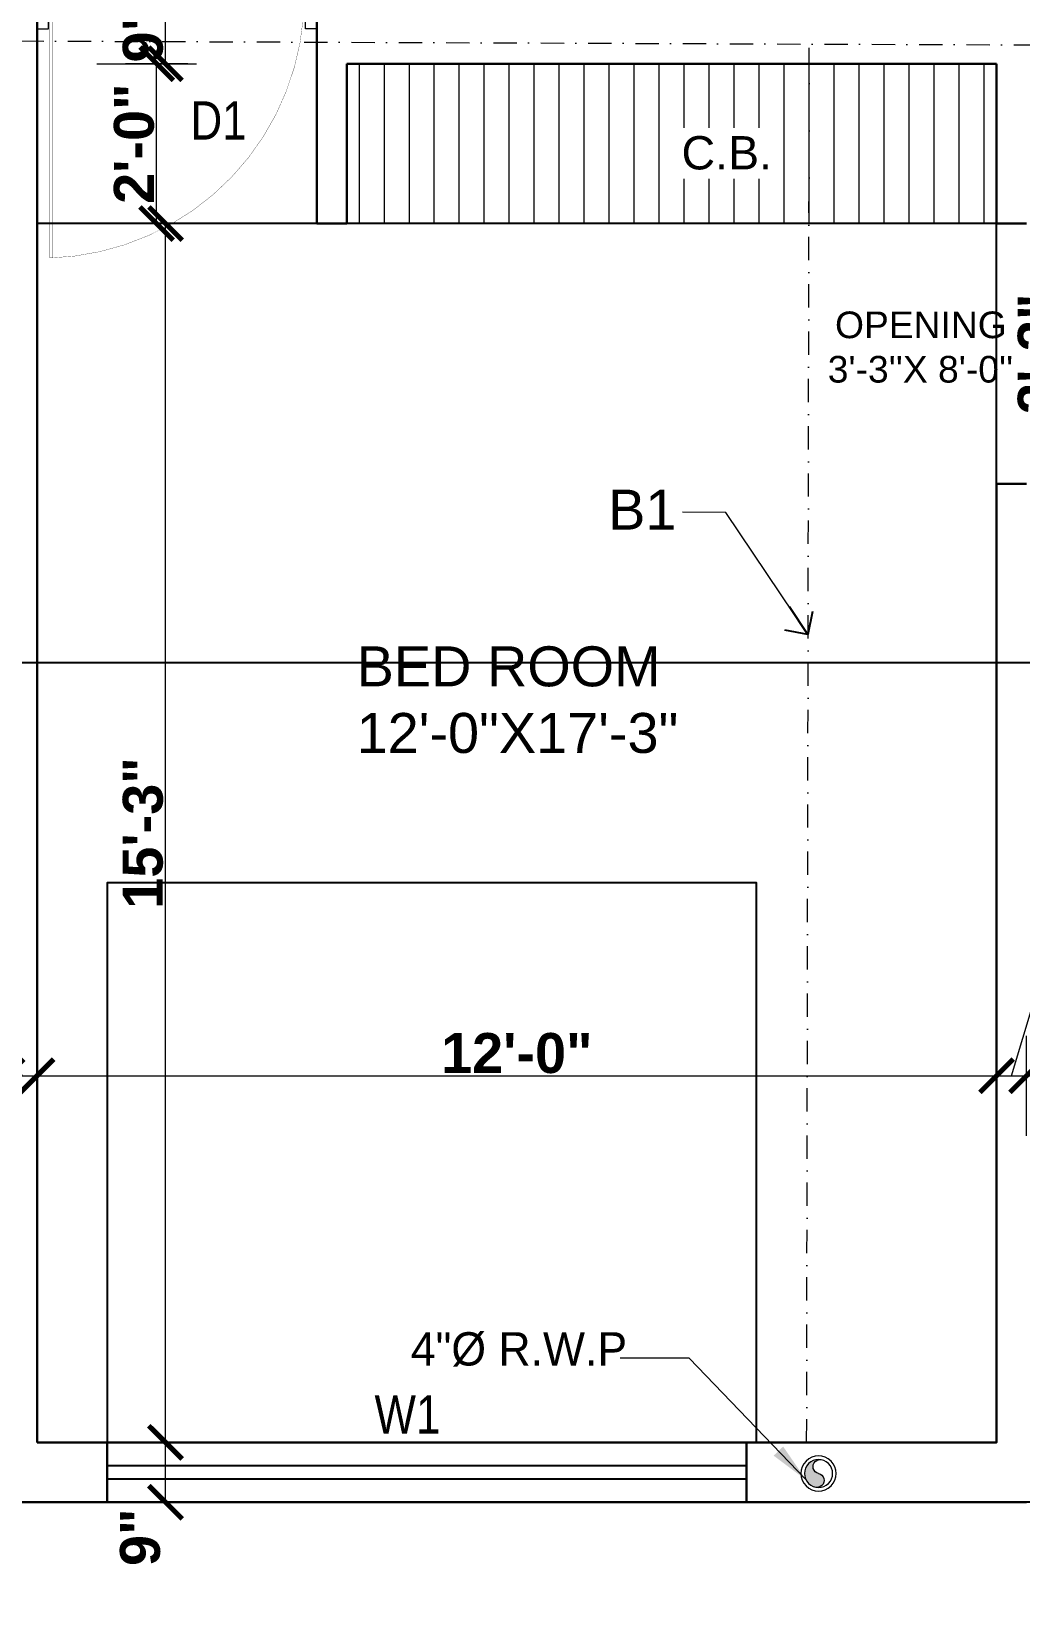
# Model space of a CAD drawing. Header units: feet. Extents: x 18471 to 30550, y -13540 to -11719.
# Drawn here: x 18860.7 to 19009.2, y -13185.5 to -12950.9 of the extents above; entities that cross this region are included whole.
import ezdxf

# ---------------------------------------------------------------- set-up
doc = ezdxf.new("R2010")
doc.units = ezdxf.units.FT
doc.header["$MEASUREMENT"] = 0
doc.header["$PDMODE"] = 2
for name, pattern in [('ACAD_ISO03W100', [30, 12, -18]), ('DASHDOT', [1, 0.5, -0.25, 0, -0.25]), ('DASHED', [0.75, 0.5, -0.25])]:
    doc.linetypes.add(name, pattern=pattern)
doc.layers.get('0').update_dxf_attribs({"lineweight": 30})
for name, color, linetype, lineweight in [('BEAM', 3, 'Continuous', 15), ('C.B.', 15, 'Continuous', 15), ('DIM', 7, 'Continuous', 18), ('DOOR', 32, 'Continuous', 13), ('HATCH', 9, 'Continuous', 20), ('JOINERY TEXT', 193, 'Continuous', 0), ('P-SOIL', 6, 'Continuous', 18), ('PROJ', 30, 'ACAD_ISO03W100', 13), ('SANTRY TEXT', 174, 'Continuous', 9), ('TEXT', 7, 'Continuous', 30), ('WALL', 10, 'Continuous', 30)]:
    doc.layers.add(name, color=color, linetype=linetype, lineweight=lineweight)
doc.layers.add('BLK_1_FLR_0_BLT_UP_AREA', color=25, linetype='Continuous', true_color=0x995f4c, plot=False)
for name, color, linetype in [('BLK_1_FLR_0_CHAJJA', 7, 'Continuous'), ('BLK_1_FLR_0_ROOM_4_LIGHT_VENTILATION_4', 7, 'Continuous'), ('W2', 173, 'Continuous')]:
    doc.layers.add(name, color=color, linetype=linetype)
doc.layers.add('BLK_1_FLR_0_REGULAR_ROOM_4', color=1, linetype='Continuous', plot=False)
doc.styles.add('AR. TEXT 01', font='arialbd.ttf')
doc.styles.add('DIM TEXT', font='GOTHIC.TTF', dxfattribs={"height": 5})
doc.styles.add('PLUMBING', font='gbeitc.shx', dxfattribs={"height": 550})
doc.styles.get("Standard").update_dxf_attribs({"font": 'ARIALN.TTF'})
doc.styles.add('TEX02', font='GARA.TTF')
doc.dimstyles.new('DIM 50', dxfattribs={"dimtxt": 6, "dimasz": 3, "dimexe": 6, "dimexo": 4, "dimgap": 0.3125, "dimtad": 1, "dimzin": 3, "dimdsep": 46, "dimlunit": 4, "dimtxsty": 'AR. TEXT 01', "dimblk": 'DOT', "dimcen": 0.09, "dimclrd": 5, "dimclre": 5, "dimclrt": 5, "dimazin": 0, "dimtfac": 0.8, "dimtofl": 0, "dimtmove": 1, "dimatfit": 3, "dimfxl": 6, "dimfxlon": 1, "dimfrac": 1, "dimtolj": 1, "dimtzin": 0, "dimlwd": -1, "dimlwe": -1, "dimarcsym": 1})
doc.dimstyles.new('STANDARD$7', dxfattribs={"dimtxt": 400, "dimasz": 400, "dimexe": 50, "dimexo": 0, "dimgap": 100, "dimtad": 0, "dimdec": 0, "dimzin": 0, "dimdsep": 46, "dimtxsty": 'PLUMBING', "dimcen": 0, "dimdle": 50, "dimse1": 1, "dimse2": 1, "dimclrd": 256, "dimclre": 63, "dimclrt": 256, "dimadec": 0, "dimazin": 0, "dimtfac": 1, "dimtdec": 0, "dimtofl": 0, "dimtmove": 0, "dimatfit": 3, "dimldrblk": 'OPEN90', "dimfxl": 1, "dimtolj": 1, "dimtzin": 0, "dimlwd": -1, "dimlwe": -1, "dimarcsym": 0})

# ---------------------------------------------------------------- blocks, each defined once
blk = doc.blocks.new('_ArchTick')
at = {"color": 0, "linetype": 'ByBlock', "const_width": 0.15}
blk.add_lwpolyline([(-0.5, -0.5), (0.5, 0.5)], dxfattribs=at)
blk = doc.blocks.new('*D268')
at = {"layer": 'Defpoints', "color": 0, "ltscale": 5, "transparency": 16777216}
for p in [(18861.580826539, -13107.73321783499), (18857.080826539, -13122.47507688426), (18861.580826539, -13128.62326969823)]:
    blk.add_point(p, dxfattribs=at)
at = {"layer": 'DIM', "ltscale": 5, "transparency": 16777216}
for p, q in [((18852.21061546098, -13088.09958038616), (18836.25846675703, -13088.09958038616)), ((18859.330826539, -13107.73321783499), (18852.21061546098, -13088.09958038616)), ((18857.080826539, -13116.73321783499), (18857.080826539, -13101.73321783499)), ((18861.580826539, -13116.73321783499), (18861.580826539, -13101.73321783499)), ((18857.080826539, -13107.73321783499), (18861.580826539, -13107.73321783499))]:
    blk.add_line(p, q, dxfattribs=at)
at = {"layer": 'DIM', "ltscale": 5, "transparency": 16777216, "xscale": 5, "yscale": 5, "zscale": 5, "rotation": 180}
blk.add_blockref('_ArchTick', (18857.080826539, -13107.73321783499), dxfattribs=at)
at = {"layer": 'DIM', "ltscale": 5, "transparency": 16777216, "xscale": 5, "yscale": 5, "zscale": 5}
blk.add_blockref('_ArchTick', (18861.580826539, -13107.73321783499), dxfattribs=at)
at = {"layer": 'DIM', "ltscale": 5, "transparency": 16777216, "insert": (18844.234541109, -13082.96743509284), "char_height": 6, "attachment_point": 5, "style": 'AR. TEXT 01'}
blk.add_mtext('\\A1;4{\\H0.8x;\\S1#2;}"', dxfattribs=at)
blk = doc.blocks.new('*D269')
at = {"layer": 'Defpoints', "color": 0, "ltscale": 5, "transparency": 16777216}
for p in [(19005.580826539, -13107.73321783499), (18861.580826539, -13128.62326969823), (19005.580826539, -13135.97498492539)]:
    blk.add_point(p, dxfattribs=at)
at = {"layer": 'DIM', "ltscale": 5, "transparency": 16777216}
for p, q in [((18861.580826539, -13116.73321783499), (18861.580826539, -13101.73321783499)), ((19005.580826539, -13116.73321783499), (19005.580826539, -13101.73321783499)), ((18861.580826539, -13107.73321783499), (19005.580826539, -13107.73321783499))]:
    blk.add_line(p, q, dxfattribs=at)
at = {"layer": 'DIM', "ltscale": 5, "transparency": 16777216, "xscale": 5, "yscale": 5, "zscale": 5, "rotation": 180}
blk.add_blockref('_ArchTick', (18861.580826539, -13107.73321783499), dxfattribs=at)
at = {"layer": 'DIM', "ltscale": 5, "transparency": 16777216, "xscale": 5, "yscale": 5, "zscale": 5}
blk.add_blockref('_ArchTick', (19005.580826539, -13107.73321783499), dxfattribs=at)
at = {"layer": 'DIM', "ltscale": 5, "transparency": 16777216, "insert": (18933.580826539, -13104.35727990866), "char_height": 6, "attachment_point": 5, "style": 'AR. TEXT 01'}
blk.add_mtext('\\A1;12\'-0"', dxfattribs=at)
blk = doc.blocks.new('*D270')
at = {"layer": 'Defpoints', "color": 0, "ltscale": 5, "transparency": 16777216}
for p in [(19010.08082653898, -13107.73321783499), (19005.580826539, -13135.97498492539), (19010.08082653898, -13152.26208844825)]:
    blk.add_point(p, dxfattribs=at)
at = {"layer": 'DIM', "ltscale": 5, "transparency": 16777216}
for p, q in [((19007.83082653899, -13107.73321783499), (19011.21734512699, -13096.44482254167)), ((19011.21734512699, -13096.44482254167), (19027.16949383094, -13096.44482254167)), ((19005.580826539, -13116.73321783499), (19005.580826539, -13101.73321783499)), ((19010.08082653898, -13116.73321783499), (19010.08082653898, -13101.73321783499)), ((19005.580826539, -13107.73321783499), (19010.08082653898, -13107.73321783499))]:
    blk.add_line(p, q, dxfattribs=at)
at = {"layer": 'DIM', "ltscale": 5, "transparency": 16777216, "xscale": 5, "yscale": 5, "zscale": 5, "rotation": 180}
blk.add_blockref('_ArchTick', (19005.580826539, -13107.73321783499), dxfattribs=at)
at = {"layer": 'DIM', "ltscale": 5, "transparency": 16777216, "xscale": 5, "yscale": 5, "zscale": 5}
blk.add_blockref('_ArchTick', (19010.08082653898, -13107.73321783499), dxfattribs=at)
at = {"layer": 'DIM', "ltscale": 5, "transparency": 16777216, "insert": (19019.19341947896, -13091.31267724836), "char_height": 6, "attachment_point": 5, "style": 'AR. TEXT 01'}
blk.add_mtext('\\A1;4{\\H0.8x;\\S1#2;}"', dxfattribs=at)
blk = doc.blocks.new('*D271')
at = {"layer": 'Defpoints', "color": 0, "ltscale": 5, "transparency": 16777216}
for p in [(19079.080826539, -13107.73321783499), (19079.080826539, -13140.34724133011), (19010.08082653898, -13152.26208844825)]:
    blk.add_point(p, dxfattribs=at)
at = {"layer": 'DIM', "ltscale": 5, "transparency": 16777216}
for p, q in [((19010.08082653898, -13116.73321783499), (19010.08082653898, -13101.73321783499)), ((19079.080826539, -13116.73321783499), (19079.080826539, -13101.73321783499)), ((19010.08082653898, -13107.73321783499), (19079.080826539, -13107.73321783499))]:
    blk.add_line(p, q, dxfattribs=at)
at = {"layer": 'DIM', "ltscale": 5, "transparency": 16777216, "xscale": 5, "yscale": 5, "zscale": 5, "rotation": 180}
blk.add_blockref('_ArchTick', (19010.08082653898, -13107.73321783499), dxfattribs=at)
at = {"layer": 'DIM', "ltscale": 5, "transparency": 16777216, "xscale": 5, "yscale": 5, "zscale": 5}
blk.add_blockref('_ArchTick', (19079.080826539, -13107.73321783499), dxfattribs=at)
at = {"layer": 'DIM', "ltscale": 5, "transparency": 16777216, "insert": (19044.58082653899, -13104.35523352394), "char_height": 6, "attachment_point": 5, "style": 'AR. TEXT 01'}
blk.add_mtext('\\A1;5\'-9"', dxfattribs=at)
blk = doc.blocks.new('*D273')
at = {"layer": 'Defpoints', "color": 0, "transparency": 16777216}
for p in [(18880.86364611019, -13162.77760504757), (18917.27082700844, -13162.77760504757), (18917.27082700844, -13171.77760504758)]:
    blk.add_point(p, dxfattribs=at)
at = {"layer": 'DIM', "ltscale": 5, "transparency": 16777216}
for p, q in [((18889.86364611019, -13162.77760504757), (18874.86364611019, -13162.77760504757)), ((18880.86364611019, -13171.77760504758), (18880.86364611019, -13162.77760504757)), ((18889.86364611019, -13171.77760504758), (18874.86364611019, -13171.77760504758))]:
    blk.add_line(p, q, dxfattribs=at)
at = {"layer": 'DIM', "transparency": 16777216, "xscale": 5, "yscale": 5, "zscale": 5}
for p, rotation in [((18880.86364611019, -13162.77760504757), 90), ((18880.86364611019, -13171.77760504758), 270)]:
    blk.add_blockref('_ArchTick', p, dxfattribs=dict(at, rotation=rotation))
at = {"layer": 'DIM', "transparency": 16777216, "insert": (18877.06944264231, -13177.02016567229), "char_height": 6, "attachment_point": 5, "rotation": 90, "style": 'AR. TEXT 01'}
blk.add_mtext('\\A1;9"', dxfattribs=at)
blk = doc.blocks.new('*D274')
at = {"layer": 'Defpoints', "color": 0, "transparency": 16777216}
for p in [(18880.86364611028, -12979.7776050476), (18903.580826539, -12979.7776050476), (18917.27082700844, -13162.77760504757)]:
    blk.add_point(p, dxfattribs=at)
at = {"layer": 'DIM', "ltscale": 5, "transparency": 16777216}
for p, q in [((18889.86364611028, -12979.7776050476), (18874.86364611028, -12979.7776050476)), ((18880.86364611028, -13162.77760504757), (18880.86364611028, -12979.7776050476)), ((18889.86364611028, -13162.77760504757), (18874.86364611028, -13162.77760504757))]:
    blk.add_line(p, q, dxfattribs=at)
at = {"layer": 'DIM', "transparency": 16777216, "xscale": 5, "yscale": 5, "zscale": 5}
for p, rotation in [((18880.86364611028, -12979.7776050476), 90), ((18880.86364611028, -13162.77760504757), 270)]:
    blk.add_blockref('_ArchTick', p, dxfattribs=dict(at, rotation=rotation))
at = {"layer": 'DIM', "transparency": 16777216, "insert": (18877.49114611028, -13071.27760504759), "char_height": 6, "attachment_point": 5, "rotation": 90, "style": 'AR. TEXT 01'}
blk.add_mtext('\\A1;15\'-3"', dxfattribs=at)
blk = doc.blocks.new('*D275')
at = {"layer": 'Defpoints', "color": 0, "transparency": 16777216}
for p in [(18880.86364611031, -12946.77760504757), (18888.1991166346, -12946.77760504757), (18888.1991166346, -12955.77760504758)]:
    blk.add_point(p, dxfattribs=at)
at = {"layer": 'DIM', "ltscale": 5, "transparency": 16777216}
for p, q in [((18884.1991166346, -12946.77760504757), (18874.86364611031, -12946.77760504757)), ((18880.86364611031, -12955.77760504758), (18880.86364611031, -12946.77760504757)), ((18884.1991166346, -12955.77760504758), (18874.86364611031, -12955.77760504758))]:
    blk.add_line(p, q, dxfattribs=at)
at = {"layer": 'DIM', "transparency": 16777216, "xscale": 5, "yscale": 5, "zscale": 5}
for p, rotation in [((18880.86364611031, -12946.77760504757), 90), ((18880.86364611031, -12955.77760504758), 270)]:
    blk.add_blockref('_ArchTick', p, dxfattribs=dict(at, rotation=rotation))
at = {"layer": 'DIM', "transparency": 16777216, "insert": (18877.48514611031, -12951.27760504758), "char_height": 6, "attachment_point": 5, "rotation": 90, "style": 'AR. TEXT 01'}
blk.add_mtext('\\A1;9"', dxfattribs=at)
blk = doc.blocks.new('*D308')
at = {"layer": 'Defpoints', "color": 0, "ltscale": 5, "transparency": 16777216}
for p in [(19007.83082653901, -12979.77760504761), (19015.18381266976, -12979.77760504761), (19010.080826539, -13018.85440954078)]:
    blk.add_point(p, dxfattribs=at)
at = {"layer": 'DIM', "ltscale": 5, "transparency": 16777216}
for p, q in [((19011.83082653901, -12979.77760504761), (19021.18381266976, -12979.77760504761)), ((19015.18381266976, -13018.85440954078), (19015.18381266976, -12979.77760504761)), ((19014.08082653901, -13018.85440954078), (19021.18381266976, -13018.85440954078))]:
    blk.add_line(p, q, dxfattribs=at)
at = {"layer": 'DIM', "ltscale": 5, "transparency": 16777216, "xscale": 5, "yscale": 5, "zscale": 5}
for p, rotation in [((19015.18381266976, -12979.77760504761), 90), ((19015.18381266976, -13018.85440954078), 270)]:
    blk.add_blockref('_ArchTick', p, dxfattribs=dict(at, rotation=rotation))
at = {"layer": 'DIM', "ltscale": 5, "transparency": 16777216, "insert": (19011.80787474343, -12999.31600729419), "char_height": 6, "attachment_point": 5, "rotation": 90, "style": 'AR. TEXT 01'}
blk.add_mtext('\\A1;3\'-3"', dxfattribs=at)
blk = doc.blocks.new('A$Cb508cf72')
at = {"layer": 'DOOR'}
for points in [[(1.593954704861969, 31.97784954943927), (1.593954704861969, 33.65484954940621), (2.1666480381682, 33.65484954940621), (2.1666480381682, 35.22784954936651), (-1.86284451e-05, 35.22784954936651), (-1.86284451e-05, 31.97784954943927), (1.593954704861969, 31.97784954943927)], [(37.4060080396448, 31.97784954943927), (37.4060080396448, 33.65484954940621), (36.83331470633857, 33.65484954940621), (36.83331470633857, 35.22784954936651), (38.99998137295188, 35.22784954936651), (38.99998137295188, 31.97784954943927), (37.4060080396448, 31.97784954943927)]]:
    blk.add_lwpolyline(points, dxfattribs=at)
at = {"layer": 'DOOR', "const_width": 0.03635174400107}
blk.add_lwpolyline([(37.11966137299896, 33.65484954940621, -0.38341128429114), (1.68249406036921, 0.01781754833064, -0.4142135623731)], format="xyb", dxfattribs=at)
blk.add_lwpolyline([(1.68249406036921, 0.01781754833064), (1.68249406036921, 33.34024954930646), (2.19304287509294, 33.34024954930646), (2.19304287509294, 0.01781754833064)], dxfattribs=at)
blk = doc.blocks.new('_Dot')
at = {"color": 0, "linetype": 'ByBlock', "lineweight": -2}
blk.add_line((-0.5, 0), (-1, 0), dxfattribs=at)
at = {"color": 0, "linetype": 'ByBlock', "const_width": 0.5}
blk.add_lwpolyline([(-0.25, 0, 1), (0.25, 0, 1)], format="xyb", close=True, dxfattribs=at)
blk = doc.blocks.new('RWP')
at = {"layer": 'P-SOIL'}
h = blk.add_hatch(color=7, dxfattribs=at)
edge = h.paths.add_edge_path()
edge.add_ellipse((-58225.88443678952, -118219.5594493906), major_axis=(1.494147372830069, 1.494147372830069), ratio=0.9999999999971358, start_angle=35.6182046845361, end_angle=125.618203281105)
edge.add_ellipse((-58225.88443678952, -118219.5594493906), major_axis=(1.494147372827425, 1.494147372827423), ratio=0.9999999999948398, start_angle=125.618203281105, end_angle=215.6182018617833)
edge.add_ellipse((-58226.11501198305, -118220.5921985362), major_axis=(0.7482431835796156, 0.7482431835796152), ratio=0.9999999999816468, start_angle=218.8220523718932, end_angle=392.4143515007202)
edge.add_ellipse((-58225.65386160055, -118218.5267002386), major_axis=(-0.7482431836025633, 0.7482431836025631), ratio=0.9999999999430152, start_angle=-51.1779422807781, end_angle=122.41435150089211, ccw=False)
at = {"layer": 'P-SOIL', "color": 7, "extrusion": (0, 0, -1)}
for centre, major_axis, ratio, start_param, end_param in [((-58225.88443678952, -118219.5594493906), (1.867684216040422, 1.867684216040422), 0.99999999999517, 3.926990816989658, 10.21017612416924), ((-58225.88443678952, -118219.5594493906), (-1.494147372831555, 1.494147372831555), 0.9999999999934598, 5.497787143778865, 11.78097245095845), ((-58226.11501198302, -118220.5921985362), (-0.7482431836144129, 0.7482431836144129), 0.9999999999042399, 1.005059168248902, 4.258487346123779)]:
    blk.add_ellipse(centre, major_axis=major_axis, ratio=ratio, start_param=start_param, end_param=end_param, dxfattribs=at)
at = {"layer": 'P-SOIL', "color": 7, "extrusion": (0, 0, -0.9999999999999998)}
blk.add_ellipse((-58225.65386160053, -118218.5267002386), major_axis=(0.7482431836246272, 0.7482431836246272), ratio=0.99999999987498, start_param=2.575855494946888, end_param=5.829283672833697, dxfattribs=at)
blk = doc.blocks.new('*D315')
at = {"layer": 'Defpoints', "color": 0, "ltscale": 5, "transparency": 16777216}
for p in [(18503.46141855496, -12955.77760504758), (18879.53138137255, -12955.77760504758), (18903.580826539, -12979.77760504761)]:
    blk.add_point(p, dxfattribs=at)
at = {"layer": 'DIM', "ltscale": 5, "transparency": 16777216}
for p, q in [((18870.53138137255, -12955.77760504758), (18885.53138137255, -12955.77760504758)), ((18879.53138137255, -12979.77760504761), (18879.53138137255, -12955.77760504758)), ((18888.53138137255, -12979.77760504761), (18873.53138137255, -12979.77760504761))]:
    blk.add_line(p, q, dxfattribs=at)
at = {"layer": 'DIM', "ltscale": 5, "transparency": 16777216, "xscale": 5, "yscale": 5, "zscale": 5}
for p, rotation in [((18879.53138137255, -12955.77760504758), 90), ((18879.53138137255, -12979.77760504761), 270)]:
    blk.add_blockref('_ArchTick', p, dxfattribs=dict(at, rotation=rotation))
at = {"layer": 'DIM', "ltscale": 5, "transparency": 16777216, "insert": (18876.15544344622, -12967.77760504759), "char_height": 6, "attachment_point": 5, "rotation": 90, "style": 'AR. TEXT 01'}
blk.add_mtext('\\A1;2\'-0"', dxfattribs=at)
blk = doc.blocks.new('_Open90')
at = {"color": 0, "linetype": 'ByBlock', "lineweight": -2}
for p, q in [((-0.5, 0.5), (0, 0)), ((0, 0), (-1, 0)), ((0, 0), (-0.5, -0.5))]:
    blk.add_line(p, q, dxfattribs=at)

msp = doc.modelspace()

# ---------------------------------------------------------------- hatches: boundary and pattern name
at = {"layer": 'HATCH'}
h = msp.add_hatch(dxfattribs=at)
h.set_pattern_fill('LINE', color=256, scale=30, angle=90, style=0)
h.set_pattern_definition([(90, (1281.202500565418, 27591.18515081159), (-3.75, 2e-16), [])])
h.paths.add_polyline_path([(19005.580826539, -12955.77760504757), (18908.08082653898, -12955.77760504757), (18908.080826539, -12979.7776050476), (19005.580826539, -12979.7776050476)])
h.paths.add_polyline_path([(18957.05499702203, -12965.39405588189), (18972.18460138765, -12965.39405588189), (18972.18460138765, -12973.06458794192), (18957.05499702203, -12973.06458794192)], flags=16)

# ---------------------------------------------------------------- linework, layer by layer
at = {"layer": 'BEAM', "linetype": 'DASHDOT', "ltscale": 7}
for p, q in [((18575.08082653903, -12951.25082626826, 0.9581601431385401), (19160.080826539, -12953.52760504754, 0.9581601431385401)), ((18977.080826539, -13162.77760504757, 0.9581601431385401), (18977.47765031605, -12952.81692635241, 0.9581601431385401))]:
    msp.add_line(p, q, dxfattribs=at)
at = {"layer": 'BLK_1_FLR_0_BLT_UP_AREA', "color": 25, "elevation": 0.9581601431385401}
msp.add_lwpolyline([(18575.08082653883, -12532.77760504469), (18933.58082653883, -12532.77760504434), (18933.58082653902, -12487.77760504466), (19160.08082653883, -12487.77760504466), (19160.08082653902, -12955.77760504754), (19088.08082653902, -12955.77760504464), (19088.080826539, -13171.77760504757), (18701.08082653902, -13171.77760504764), (18701.080826539, -12955.77760504464), (18575.08082653883, -12955.77760504754), (18575.08082653842, -12532.77760504469)], dxfattribs=at)
at = {"layer": 'BLK_1_FLR_0_BLT_UP_AREA', "color": 1, "elevation": 0.9581601431385401}
msp.add_lwpolyline([(18701.10282653899, -13045.69263389042), (19088.102826539, -13045.69263389042), (19088.080826539, -13171.77760504757), (18701.080826539, -13171.77760504757)], close=True, dxfattribs=at)
at = {"layer": 'BLK_1_FLR_0_CHAJJA', "elevation": 0.9581601431385401}
msp.add_lwpolyline([(18701.08082653901, -13243.77760504762), (19088.08082653905, -13243.77760504762), (19088.08082653905, -13171.77760504755), (18701.08082653901, -13171.77760504755)], close=True, dxfattribs=at)
at = {"layer": 'BLK_1_FLR_0_REGULAR_ROOM_4', "ltscale": 0.75, "elevation": 0.9581601431385401}
msp.add_lwpolyline([(18861.580826539, -13162.77760504752), (19005.58082653894, -13162.77760504752), (19005.58082653894, -12979.7776050476), (18861.580826539, -12979.7776050476)], close=True, dxfattribs=at)
at = {"layer": 'BLK_1_FLR_0_ROOM_4_LIGHT_VENTILATION_4', "color": 114, "ltscale": 0.75, "elevation": 0.9581601431385401}
msp.add_lwpolyline([(18872.080826539, -13162.77760504746), (18969.580826539, -13162.77760504746), (18969.580826539, -13078.77760504746), (18872.080826539, -13078.77760504746)], close=True, dxfattribs=at)
at = {"layer": 'C.B.'}
msp.add_line((18908.080826539, -12979.7776050476, 0.9581601431385401), (19005.580826539, -12979.7776050476, 0.9581601431385401), dxfattribs=at)
at = {"layer": 'PROJ', "linetype": 'DASHED', "ltscale": 10}
msp.add_line((19005.580826539, -13018.85440954077, 0.9581601431385401), (19005.58082653894, -12979.7776050476, 0.9581601431385401), dxfattribs=at)
at = {"layer": 'W2'}
for p, q in [((18968.080826539, -13162.77760504746, 0.9581601431385401), (18872.080826539, -13162.77760504746, 0.9581601431385401)), ((18968.080826539, -13166.27760504749, 0.9581601431385447), (18872.08082653901, -13166.27760504749, 0.9581601431385447)), ((18968.080826539, -13168.27760504749, 0.9581601431385447), (18872.08082653901, -13168.27760504749, 0.9581601431385447)), ((18872.080826539, -13171.77760504752, 0.9581601431385401), (18968.080826539, -13171.77760504752, 0.9581601431385401))]:
    msp.add_line(p, q, dxfattribs=at)
at = {"layer": 'WALL'}
for p, q in [((18861.580826539, -13162.77760504752, 0.9581601431385401), (18861.580826539, -12946.77760504757, 0.9581601431385401)), ((18903.580826539, -12946.77760504757, 0.9581601431385401), (18903.580826539, -12979.7776050476, 0.9581601431385401)), ((18908.08082653898, -12955.77760504757, 0.9581601431385401), (19005.580826539, -12955.77760504757, 0.9581601431385401)), ((18908.080826539, -12979.7776050476, 0.9581601431385401), (18908.08082653898, -12955.77760504757, 0.9581601431385401)), ((19005.580826539, -12979.7776050476, 0.9581601431385401), (19005.580826539, -12955.77760504757, 0.9581601431385401)), ((18903.580826539, -12979.7776050476, 0.9581601431385401), (18908.080826539, -12979.7776050476, 0.9581601431385401)), ((19010.080826539, -12979.7776050476, 0.9581601431385401), (19005.580826539, -12979.7776050476, 0.9581601431385401)), ((19005.580826539, -13162.77760504757, 0.9581601431385401), (19005.580826539, -13018.85440954077, 0.9581601431385401)), ((19010.080826539, -13018.85440954077, 0.9581601431385401), (19005.580826539, -13018.85440954077, 0.9581601431385401)), ((18872.080826539, -13162.77760504746, 0.9581601431385401), (18861.580826539, -13162.77760504752, 0.9581601431385401)), ((18872.080826539, -13171.77760504752, 0.9581601431385401), (18872.080826539, -13162.77760504751, 0.9581601431385401)), ((18968.080826539, -13162.77760504752, 0.9581601431385401), (19005.580826539, -13162.77760504757, 0.9581601431385401)), ((18968.080826539, -13171.77760504752, 0.9581601431385401), (18968.080826539, -13162.77760504746, 0.9581601431385401)), ((18839.080826539, -13171.77760504757, 0.9581601431385401), (18861.58082653901, -13171.77760504757, 0.9581601431385401)), ((18872.080826539, -13171.77760504752, 0.9581601431385401), (18861.58082653901, -13171.77760504757, 0.9581601431385401)), ((18968.080826539, -13171.77760504752, 0.9581601431385401), (19010.08082653898, -13171.77760504758, 0.9581601431385401))]:
    msp.add_line(p, q, dxfattribs=at)

# ---------------------------------------------------------------- block references
at = {"layer": 'HATCH', "ltscale": 5, "xscale": 1.076923076884569, "yscale": 1.076923076884569, "zscale": 1.076923076884569}
msp.add_blockref('A$Cb508cf72', (18861.5808466004, -12984.96703843908, 0.9581601431385401), dxfattribs=at)
at = {"layer": 'WALL'}
msp.add_blockref('RWP', (77204.7576437074, 105052.1118606255, 0.9581601431385401), dxfattribs=at)

# ---------------------------------------------------------------- texts
at = {"layer": 'BEAM', "ltscale": 25, "insert": (18947.28785491112, -13019.72867196599, 0.9581601431385401), "char_height": 6, "width": 8.05567011190942, "attachment_point": 1, "style": 'DIM TEXT'}
msp.add_mtext('\\A1;{\\fArial|b0|i0|c0|p34;B1}', dxfattribs=at)
at = {"layer": 'JOINERY TEXT', "char_height": 5.75, "width": 20.94494535614012, "attachment_point": 1}
for s, insert in [('\\A1;D1', (18884.6122040146, -12961.41136167434, 0.9581601431385401)), ('\\A1;W1', (18912.23172848931, -13155.70761259913, 0.9581601431385401))]:
    msp.add_mtext(s, dxfattribs=dict(at, insert=insert))
at = {"layer": 'SANTRY TEXT', "color": 5, "ltscale": 25, "insert": (18917.67403827945, -13146.23509039888, 0.9581601431385401), "char_height": 5, "width": 68.77202682150889, "attachment_point": 1, "style": 'DIM TEXT'}
msp.add_mtext('\\A1;4"%%C R.W.P', dxfattribs=at)
at = {"layer": 'TEXT', "attachment_point": 1, "style": 'TEX02'}
for s, insert, char_height, width in [('\\A1;{\\fArial|b0|i0|c0|p34;C.B.}', (18958.30499702203, -12966.64405588189, 0.9581601431385401), 5, 28.16677126591277), ("\\A1;\\pi18.86583;{\\fArial|b0|i0|c0|p34;OPENING\\P\\pi17.77306;3'-3''X 8'-0''}", (18962.47665773877, -12992.97912421578, 0.9581601431385401), 4, 62.88309924044368), ('\\A1;{\\fArial|b0|i0|c0|p34;BED ROOM\\P12\'-0"X17\'-3"}', (18909.54478581037, -13043.2554171893, 0.9581601431385401), 6, 48.81073939705309)]:
    msp.add_mtext(s, dxfattribs=dict(at, insert=insert, char_height=char_height, width=width))

# ---------------------------------------------------------------- dimensions: what is measured, and where the dimension line sits
at = {"layer": 'DIM', "ltscale": 5}
for base, p1, p2, override, picture, middle in [((18880.86364611031, -12946.77760504757, 0.9581601431385401), (18888.1991166346, -12955.77760504758, 0.9581601431385401), (18888.1991166346, -12946.77760504757, 0.9581601431385401), {"dimtxt": 6, "dimasz": 5, "dimblk": 'ArchTick', "dimclrd": 256, "dimclre": 256, "dimclrt": 256, "dimfxl": 9}, '*D275', (18877.48514611031, -12951.27760504758, 0.9581601431385401)), ((18879.53138137255, -12955.77760504758, 0.9581601431385401), (18903.580826539, -12979.7776050476, 0.9581601431385401), (18503.46141855495, -12955.77760504757, 0.9581601431385401), {"dimasz": 5, "dimblk": 'ArchTick', "dimclrd": 256, "dimclre": 256, "dimclrt": 256, "dimfxl": 9}, '*D315', (18876.15544344622, -12967.77760504759, 0.9581601431385401)), ((18880.86364611028, -12979.7776050476, 0.9581601431385401), (18917.27082700844, -13162.77760504757, 0.9581601431385401), (18903.580826539, -12979.7776050476, 0.9581601431385401), {"dimtxt": 6, "dimasz": 5, "dimblk": 'ArchTick', "dimclrd": 256, "dimclre": 256, "dimclrt": 256, "dimfxl": 9}, '*D274', (18877.49114611028, -13071.27760504759, 0.9581601431385401)), ((19015.18381266976, -12979.77760504761, 0.9581601431385401), (19010.080826539, -13018.85440954077, 0.9581601431385401), (19007.830826539, -12979.7776050476, 0.9581601431385401), {"dimtxt": 6, "dimasz": 5, "dimblk": 'ArchTick', "dimclrd": 256, "dimclre": 256, "dimclrt": 256, "dimfxl": 9}, '*D308', (19011.80787474343, -12999.31600729419, 0.9581601431385401))]:
    dim = msp.add_linear_dim(base=base, p1=p1, p2=p2, angle=90, dimstyle='DIM 50', override=override, dxfattribs=at)
    dim.commit()
    dim.dimension.update_dxf_attribs({"geometry": picture, "text_midpoint": middle})
dim = msp.add_linear_dim(base=(18861.580826539, -13107.73321783499, 0.9581601431385401), p1=(18857.080826539, -13122.47507688426, 0.9581601431385401), p2=(18861.580826539, -13128.62326969823, 0.9581601431385401), dimstyle='DIM 50', override={"dimtxt": 6, "dimasz": 5, "dimblk": 'ArchTick', "dimclrd": 256, "dimclre": 256, "dimclrt": 256, "dimfxl": 9}, dxfattribs=at)
dim.commit()
dim.dimension.update_dxf_attribs({"geometry": '*D268', "text_midpoint": (18851.89811546098, -13088.09958038616, 0.9581601431385401), "dimtype": 160})
for base, p1, p2, picture, middle in [((19010.08082653898, -13107.73321783499, 0.9581601431385401), (19005.580826539, -13135.97498492539, 0.9581601431385401), (19010.08082653898, -13152.26208844825, 0.9581601431385401), '*D270', (19011.52984512699, -13091.31267724836, 0.9581601431385401)), ((19005.580826539, -13107.73321783499, 0.9581601431385401), (18861.580826539, -13128.62326969823, 0.9581601431385401), (19005.580826539, -13135.97498492539, 0.9581601431385401), '*D269', (18933.580826539, -13104.35727990866, 0.9581601431385401)), ((19079.080826539, -13107.73321783499, 0.9581601431385401), (19010.08082653898, -13152.26208844825, 0.9581601431385401), (19079.080826539, -13140.34724133011, 0.9581601431385401), '*D271', (19044.58082653899, -13104.35523352394, 0.9581601431385401))]:
    dim = msp.add_linear_dim(base=base, p1=p1, p2=p2, dimstyle='DIM 50', override={"dimtxt": 6, "dimasz": 5, "dimblk": 'ArchTick', "dimclrd": 256, "dimclre": 256, "dimclrt": 256, "dimfxl": 9}, dxfattribs=at)
    dim.commit()
    dim.dimension.update_dxf_attribs({"geometry": picture, "text_midpoint": middle})
dim = msp.add_linear_dim(base=(18880.86364611019, -13162.77760504757, 0.9581601431385401), p1=(18917.27082700844, -13171.77760504758, 0.9581601431385401), p2=(18917.27082700844, -13162.77760504757, 0.9581601431385401), angle=90, dimstyle='DIM 50', override={"dimtxt": 6, "dimasz": 5, "dimblk": 'ArchTick', "dimclrd": 256, "dimclre": 256, "dimclrt": 256, "dimfxl": 9}, dxfattribs=at)
dim.commit()
dim.dimension.update_dxf_attribs({"geometry": '*D273', "text_midpoint": (18880.44794264231, -13177.02016567229, 0.9581601431385401), "dimtype": 160})

# ---------------------------------------------------------------- leaders
at = {"layer": 'BEAM', "ltscale": 25}
msp.add_leader([(18977.27305448085, -13041.49156557271, 0.9581601431385401), (18964.95445833152, -13023.13436063808, 0.9581601431385401), (18958.46141855495, -13023.11899652313, 0.9581601431385401)], dimstyle='STANDARD$7', override={"dimasz": 5}, dxfattribs=at)
at = {"layer": 'P-SOIL'}
msp.add_leader([(18976.99550328862, -13168.41670270271, 0.9581601431385401), (18959.44607486436, -13150.10909641511, 0.9581601431385401), (18949.07625339879, -13150.10909641511, 0.9581601431385401)], dimstyle='DIM 50', override={"dimasz": 6, "dimtad": 0}, dxfattribs=at)

doc.saveas('drawing.dxf')
